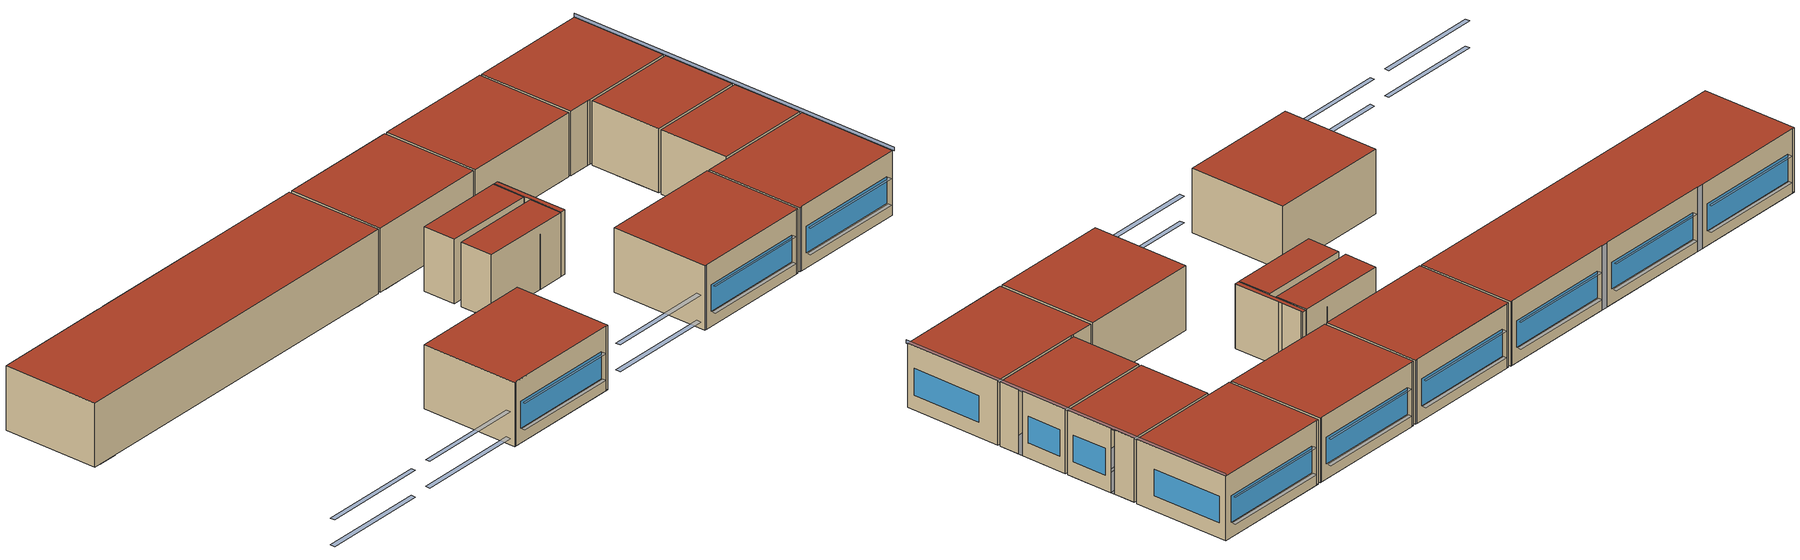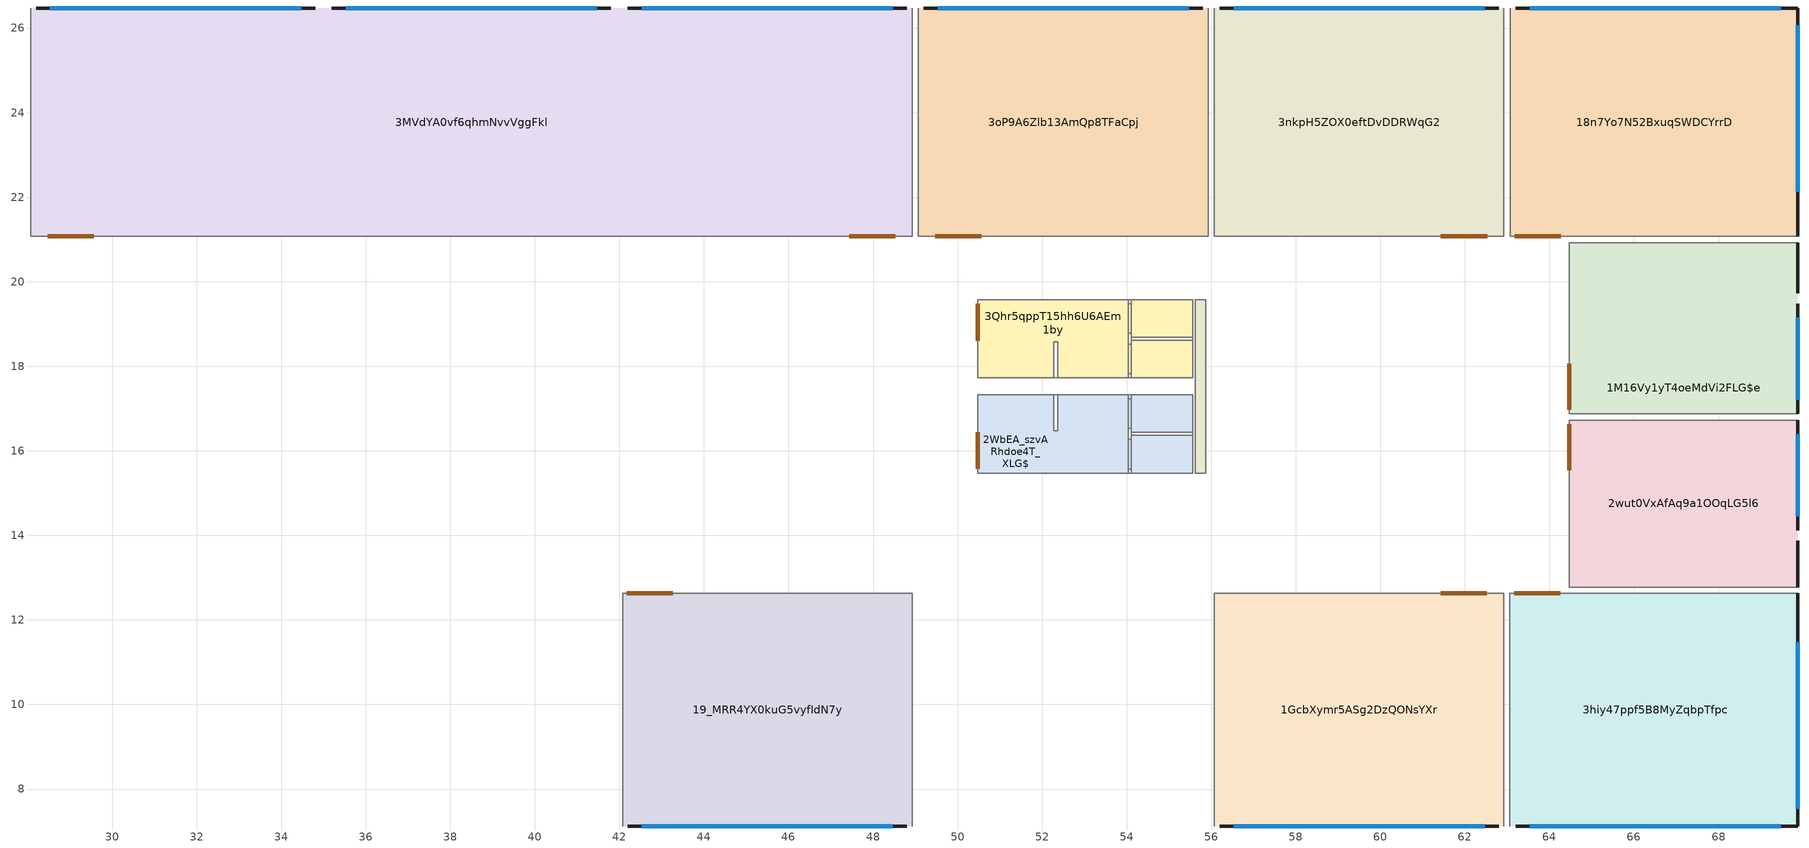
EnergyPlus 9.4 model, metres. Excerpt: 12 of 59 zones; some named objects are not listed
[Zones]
02ErasZEnFFPR$5XIz1jZ8
 floor to 3WunmaeeP3TeG81wIlJQrM (BPS-InnerFloor_3_0.04_0.06_0.16): 55.88,19.57 55.88,16.88 55.62,16.88 55.62,19.57 z3.9
 floor adiabatic (BPS-InnerFloor_3_0.04_0.06_0.16): 55.88,16.88 55.88,16.48 55.62,16.48 55.62,16.88 z3.9
 floor to 2wrt3TPKr5MORZyqTe7D3i (BPS-InnerFloor_3_0.04_0.06_0.16): 55.88,16.48 55.88,15.47 55.62,15.47 55.62,16.48 z3.9
 wall to 1Pa4Dm1xXFOuQ42mT39OUf (BPS-InnerWall_3_0.01_0.15_0.01): 55.88,19.57 55.62,19.57 / 55.62,15.47 55.88,15.47 z3.9:7.4
 wall to 1msjJyNQ933PrIH1dhlgKE (BPS-InnerWall_3_0.01_0.15_0.01): 55.88,15.53 55.88,18.1 z3.9:7.4
 wall to 3Qhr5qppT15hh6U6AEm1by (BPS-InnerWall_3_0.01_0.15_0.01): 55.62,19.57,7.4 55.62,19.57,3.9 55.62,18.69,3.9 55.62,18.69,6.9 55.62,18.61,6.9 55.62,18.61,3.9 55.62,17.73,3.9 55.62,17.73,7.4
 wall adiabatic (BPS-InnerWall_3_0.01_0.15_0.01): 55.62,18.69 55.62,18.61 / 55.62,16.44 55.62,16.36 z3.9:6.9; 55.62,17.73 55.62,17.32 / 55.88,15.47 55.88,15.53 / 55.88,18.1 55.88,18.3 / 55.88,19.48 55.88,19.57 z3.9:7.4
 wall to 2WbEA_szvARhdoe4T_XLG$ (BPS-InnerWall_3_0.01_0.15_0.01): 55.62,17.32,7.4 55.62,17.32,3.9 55.62,16.44,3.9 55.62,16.44,6.9 55.62,16.36,6.9 55.62,16.36,3.9 55.62,15.47,3.9 55.62,15.47,7.4
 wall to 1AvOdkQ3T28R35aw88sFH_ (BPS-InnerWall_3_0.01_0.15_0.01): 55.88,18.3 55.88,19.48 z3.9:7.4
 roof outside (BPS-Roof_3_0.15_0.12_0.03): 55.88,15.47 55.88,19.57 55.62,19.57 55.62,15.47 z7.4
18n7Yo7N52BxuqSWDCYrrD
 floor to 1iVpYsGYH4DhXYMlntkB7N (BPS-InnerFloor_3_0.04_0.06_0.16): 69.88,26.48 69.88,21.07 63.08,21.07 63.08,26.48 z3.9
 wall outside (BPS-OuterWall_2_0.175_0.07): 69.88,21.07 69.88,26.48 63.2,26.48 z3.9:7.4
 wall adiabatic (BPS-InnerWall_3_0.01_0.15_0.01): 64.33,21.07 64.47,21.07 z3.9:7.4
 wall to 1M16Vy1yT4oeMdVi2FLG$e (BPS-InnerWall_3_0.01_0.15_0.01): 64.47,21.07 69.88,21.07 z3.9:7.4
 wall to 1Pa4Dm1xXFOuQ42mT39OUf (BPS-InnerWall_3_0.01_0.15_0.01): 63.08,21.07 64.33,21.07 z3.9:7.4
 wall adiabatic (BPS-OuterWall_2_0.175_0.07): 69.88,22.13 69.88,26.07 / 69.47,26.48 63.53,26.48 z4.71:4.72
 wall to 3nkpH5ZOX0eftDvDDRWqG2 (BPS-InnerWall_3_0.01_0.15_0.01): 63.08,26.48 63.08,21.07 z3.9:7.4
 window (Window_WM_Glas1995_2015Waermeschutzverglasungdreifach_0.024): 69.88,22.13 69.88,26.07 / 69.47,26.48 63.53,26.48 z4.72:6.17
 door inside (BPS-InnerDoor_1_0.05): 63.17,21.07 64.27,21.07 z3.9:5.95
 roof outside (BPS-Roof_3_0.15_0.12_0.03): 69.88,21.07 69.88,26.48 63.08,26.48 63.08,21.07 z7.4
19_MRR4YX0kuG5vyfIdN7y
 floor to 1Pa4Dm1xXFOuQ42mT39OUf (BPS-InnerFloor_3_0.04_0.06_0.16): 48.92,12.63 48.92,7.12 42.08,7.12 42.08,12.63 z3.9
 wall outside (BPS-OuterWall_2_0.175_0.07): 42.2,7.12 48.8,7.12 z3.9:7.4
 wall to 1Pa4Dm1xXFOuQ42mT39OUf (BPS-InnerWall_3_0.01_0.15_0.01): 48.92,7.12 48.92,12.63 42.08,12.63 z3.9:7.4
 wall to 3QhQ6ZowrA2RpSnZrrM8B0 (BPS-InnerWall_3_0.01_0.15_0.01): 42.08,12.63 42.08,7.12 z3.9:7.4
 wall adiabatic (BPS-OuterWall_2_0.175_0.07): 42.53,7.12 48.47,7.12 z4.71:4.72
 window (Window_WM_Glas1995_2015Waermeschutzverglasungdreifach_0.024): 42.53,7.12 48.47,7.12 z4.72:6.17
 door inside (BPS-InnerDoor_1_0.05): 43.27,12.63 42.17,12.63 z3.9:5.95
 roof outside (BPS-Roof_3_0.15_0.12_0.03): 48.92,7.12 48.92,12.63 42.08,12.63 42.08,7.12 z7.4
1GcbXymr5ASg2DzQONsYXr
 floor to 3W37hwsYbFTQdscMfrQcdw (BPS-InnerFloor_3_0.04_0.06_0.16): 62.91,12.63 62.91,7.12 56.08,7.12 56.08,12.63 z3.9
 wall outside (BPS-OuterWall_2_0.175_0.07): 56.2,7.12 62.8,7.12 z3.9:7.4
 wall to 3hiy47ppf5B8MyZqbpTfpc (BPS-InnerWall_3_0.01_0.15_0.01): 62.91,7.12 62.91,12.63 z3.9:7.4
 wall to 1Pa4Dm1xXFOuQ42mT39OUf (BPS-InnerWall_3_0.01_0.15_0.01): 62.91,12.63 56.08,12.63 56.08,7.12 z3.9:7.4
 wall adiabatic (BPS-OuterWall_2_0.175_0.07): 56.53,7.12 62.47,7.12 z4.71:4.72
 window (Window_WM_Glas1995_2015Waermeschutzverglasungdreifach_0.024): 56.53,7.12 62.47,7.12 z4.72:6.17
 door inside (BPS-InnerDoor_1_0.05): 62.51,12.63 61.42,12.63 z3.9:5.95
 roof outside (BPS-Roof_3_0.15_0.12_0.03): 62.91,7.12 62.91,12.63 56.08,12.63 56.08,7.12 z7.4
1M16Vy1yT4oeMdVi2FLG$e
 floor adiabatic (BPS-InnerFloor_3_0.04_0.06_0.16): 69.88,18.3 69.88,18.1 64.47,18.1 64.47,18.3 z3.9; 69.88,20.93 69.88,20.9 64.47,20.9 64.47,20.93 z3.9; 69.88,19.73 69.88,19.48 64.47,19.48 64.47,19.73 z3.9
 floor to 2o3MylYZzAnR8q1ofuG3sg (BPS-InnerFloor_3_0.04_0.06_0.16): 69.88,18.1 69.88,16.88 64.47,16.88 64.47,18.1 z3.9
 floor to 1Pa4Dm1xXFOuQ42mT39OUf (BPS-InnerFloor_3_0.04_0.06_0.16): 69.88,20.9 69.88,19.73 64.47,19.73 64.47,20.9 z3.9
 floor to 3n5dZNiiD3TwD4POeWvSGU (BPS-InnerFloor_3_0.04_0.06_0.16): 69.88,19.48 69.88,18.3 64.47,18.3 64.47,19.48 z3.9
 wall outside (BPS-OuterWall_2_0.175_0.07): 69.88,19.73 69.88,20.93 / 69.88,16.88 69.88,19.48 z3.9:7.4
 wall to 2wut0VxAfAq9a1OOqLG5l6 (BPS-InnerWall_3_0.01_0.15_0.01): 64.47,16.88 69.88,16.88 z3.9:7.4
 wall to 1Pa4Dm1xXFOuQ42mT39OUf (BPS-InnerWall_3_0.01_0.15_0.01): 64.47,20.93 64.47,16.88 z3.9:7.4
 wall adiabatic (BPS-OuterWall_2_0.175_0.07): 69.88,17.2 69.88,19.14 z4.71:4.72
 window (Window_WM_Glas1995_2015Waermeschutzverglasungdreifach_0.024): 69.88,17.2 69.88,19.14 z4.72:6.17
 door inside (BPS-InnerDoor_1_0.05): 64.47,18.07 64.47,16.98 z3.9:5.95
 roof outside (BPS-Roof_3_0.15_0.12_0.03): 69.88,16.88 69.88,20.93 64.47,20.93 64.47,16.88 z7.4
2WbEA_szvARhdoe4T_XLG$
 floor to 2wrt3TPKr5MORZyqTe7D3i (BPS-InnerFloor_3_0.04_0.06_0.16): 55.56,16.48 55.56,16.44 54.11,16.44 54.11,16.48 z3.9; 52.27,16.48 52.27,15.47 50.48,15.47 50.48,16.48 z3.9; 55.56,16.36 55.56,15.47 54.11,15.47 54.11,16.36 z3.9; 54.11,16.27 54.11,15.57 54.03,15.57 54.03,16.27 z3.9; 54.03,16.48 54.03,15.47 52.38,15.47 52.38,16.48 z3.9
 floor adiabatic (BPS-InnerFloor_3_0.04_0.06_0.16): 55.56,16.88 55.56,16.48 54.11,16.48 54.11,16.53 54.03,16.53 54.03,16.48 52.38,16.48 52.38,16.88 z3.9; 52.27,16.88 52.27,16.48 50.48,16.48 50.48,16.88 z3.9; 52.38,16.48 52.38,15.47 52.27,15.47 52.27,16.48 z3.9
 floor to 2whEi3aZHDvxFYJ5dHcdQO (BPS-InnerFloor_3_0.04_0.06_0.16): 52.27,17.32 52.27,16.88 50.48,16.88 50.48,17.32 z3.9; 54.11,17.23 54.11,16.88 54.03,16.88 54.03,17.23 z3.9; 55.56,17.32 55.56,16.88 54.11,16.88 54.11,17.32 z3.9; 54.03,17.32 54.03,16.88 52.38,16.88 52.38,17.32 z3.9
 wall to 3Qhr5qppT15hh6U6AEm1by (BPS-InnerWall_3_0.01_0.15_0.01): 54.11,17.23 54.03,17.23 z3.9:5.9; 55.56,17.32,7.4 55.56,17.32,3.9 54.11,17.32,3.9 54.11,17.32,6.9 54.03,17.32,6.9 54.03,17.32,3.9 52.38,17.32,3.9 52.38,17.32,6.9 52.27,17.32,6.9 52.27,17.32,3.9 50.48,17.32,3.9 50.48,17.32,7.4
 wall to 1Pa4Dm1xXFOuQ42mT39OUf (BPS-InnerWall_3_0.01_0.15_0.01): 54.03,15.57 54.11,15.57 z3.9:5.9; 50.48,17.32 50.48,15.47 z3.9:7.4; 50.48,15.47,7.4 50.48,15.47,3.9 54.03,15.47,3.9 54.03,15.47,6.9 54.11,15.47,6.9 54.11,15.47,3.9 55.56,15.47,3.9 55.56,15.47,7.4
 wall adiabatic (BPS-InnerWall_3_0.01_0.15_0.01): 54.11,16.44 55.56,16.44 / 55.56,16.36 54.11,16.36 / 54.03,16.36 54.03,16.44 / 52.38,17.32 52.38,16.48 52.27,16.48 52.27,17.32 z3.9:6.9; 54.03,16.53 54.11,16.53 / 54.11,16.27 54.03,16.27 z3.9:5.9; 54.11,16.36,6.9 54.11,16.36,3.9 54.11,16.27,3.9 54.11,16.27,5.9 54.11,15.57,5.9 54.11,15.57,3.9 54.11,15.47,3.9 54.11,15.47,6.9; 54.11,17.32,6.9 54.11,17.32,3.9 54.11,17.23,3.9 54.11,17.23,5.9 54.11,16.53,5.9 54.11,16.53,3.9 54.11,16.44,3.9 54.11,16.44,6.9; 54.11,16.53 54.11,17.23 54.03,17.23 54.03,16.53 z5.9; 54.03,15.47,6.9 54.03,15.47,3.9 54.03,15.57,3.9 54.03,15.57,5.9 54.03,16.27,5.9 54.03,16.27,3.9 54.03,16.36,3.9 54.03,16.36,6.9; 54.11,15.57 54.11,16.27 54.03,16.27 54.03,15.57 z5.9; 54.11,17.32 54.11,15.47 54.03,15.47 54.03,17.32 z6.9; 55.56,16.44 55.56,16.36 54.11,16.36 54.11,16.44 z6.9; 54.03,16.44,6.9 54.03,16.44,3.9 54.03,16.53,3.9 54.03,16.53,5.9 54.03,17.23,5.9 54.03,17.23,3.9 54.03,17.32,3.9 54.03,17.32,6.9; 52.38,17.32 52.38,16.48 52.27,16.48 52.27,17.32 z6.9
 door inside (BPS-InnerDoor_1_0.05): 50.48,16.45 50.48,15.57 z3.9:5.93
 roof outside (BPS-Roof_3_0.15_0.12_0.03): 55.56,15.47 55.56,17.32 50.48,17.32 50.48,15.47 z7.4
2wut0VxAfAq9a1OOqLG5l6
 floor to 2o3MylYZzAnR8q1ofuG3sg (BPS-InnerFloor_3_0.04_0.06_0.16): 69.88,16.73 69.88,12.78 64.47,12.78 64.47,16.73 z3.9
 wall outside (BPS-OuterWall_2_0.175_0.07): 69.88,12.78 69.88,13.88 / 69.88,14.12 69.88,16.73 z3.9:7.4
 wall to 3hiy47ppf5B8MyZqbpTfpc (BPS-InnerWall_3_0.01_0.15_0.01): 64.47,12.78 69.88,12.78 z3.9:7.4
 wall to 1Pa4Dm1xXFOuQ42mT39OUf (BPS-InnerWall_3_0.01_0.15_0.01): 64.47,16.73 64.47,12.78 z3.9:7.4
 wall adiabatic (BPS-OuterWall_2_0.175_0.07): 69.88,14.46 69.88,16.39 z4.71:4.72
 window (Window_WM_Glas1995_2015Waermeschutzverglasungdreifach_0.024): 69.88,14.46 69.88,16.39 z4.72:6.17
 door inside (BPS-InnerDoor_1_0.05): 64.47,16.62 64.47,15.54 z3.9:5.95
 roof outside (BPS-Roof_3_0.15_0.12_0.03): 69.88,12.78 69.88,16.73 64.47,16.73 64.47,12.78 z7.4
3MVdYA0vf6qhmNvvVggFkl
 floor to 1_quP$Mub52fJWWk3heG5T (BPS-InnerFloor_3_0.04_0.06_0.16): 48.92,26.48 48.92,21.07 28.07,21.07 28.07,26.48 z3.9
 wall outside (BPS-OuterWall_2_0.175_0.07): 48.8,26.48 42.2,26.48 / 41.8,26.48 35.2,26.48 / 34.8,26.48 28.2,26.48 z3.9:7.4
 wall to 1Pa4Dm1xXFOuQ42mT39OUf (BPS-InnerWall_3_0.01_0.15_0.01): 28.07,26.48 28.07,21.07 48.92,21.07 z3.9:7.4
 wall adiabatic (BPS-OuterWall_2_0.175_0.07): 48.47,26.48 42.53,26.48 / 41.47,26.48 35.53,26.48 / 34.47,26.48 28.53,26.48 z4.71:4.72
 wall to 3oP9A6Zlb13AmQp8TFaCpj (BPS-InnerWall_3_0.01_0.15_0.01): 48.92,21.07 48.92,26.48 z3.9:7.4
 window (Window_WM_Glas1995_2015Waermeschutzverglasungdreifach_0.024): 48.47,26.48 42.53,26.48 / 41.47,26.48 35.53,26.48 / 34.47,26.48 28.53,26.48 z4.72:6.17
 door inside (BPS-InnerDoor_1_0.05): 47.44,21.07 48.52,21.07 / 28.48,21.07 29.57,21.07 z3.9:5.95
 roof outside (BPS-Roof_3_0.15_0.12_0.03): 48.92,21.07 48.92,26.48 28.07,26.48 28.07,21.07 z7.4
3Qhr5qppT15hh6U6AEm1by
 floor to 2whEi3aZHDvxFYJ5dHcdQO (BPS-InnerFloor_3_0.04_0.06_0.16): 54.11,19.48 54.11,18.78 54.03,18.78 54.03,19.48 z3.9; 55.56,19.57 55.56,18.69 54.11,18.69 54.11,19.57 z3.9; 54.11,18.52 54.11,17.82 54.03,17.82 54.03,18.52 z3.9; 55.56,18.61 55.56,17.73 54.11,17.73 54.11,18.61 z3.9; 54.03,19.57 54.03,17.73 52.38,17.73 52.38,18.57 52.27,18.57 52.27,17.73 50.48,17.73 50.48,19.57 z3.9
 wall to 1Pa4Dm1xXFOuQ42mT39OUf (BPS-InnerWall_3_0.01_0.15_0.01): 54.11,19.48 54.03,19.48 z3.9:5.9; 50.48,19.57 50.48,17.73 z3.9:7.4; 55.56,19.57,7.4 55.56,19.57,3.9 54.11,19.57,3.9 54.11,19.57,6.9 54.03,19.57,6.9 54.03,19.57,3.9 50.48,19.57,3.9 50.48,19.57,7.4
 wall adiabatic (BPS-InnerWall_3_0.01_0.15_0.01): 54.03,18.78 54.11,18.78 / 54.11,18.52 54.03,18.52 z3.9:5.9; 54.03,18.61 54.03,18.69 / 54.11,18.69 55.56,18.69 / 55.56,18.61 54.11,18.61 / 52.27,17.73 52.27,18.57 52.38,18.57 52.38,17.73 z3.9:6.9; 54.11,19.57 54.11,17.73 54.03,17.73 54.03,19.57 z6.9; 54.11,18.78 54.11,19.48 54.03,19.48 54.03,18.78 z5.9; 54.03,17.73,6.9 54.03,17.73,3.9 54.03,17.82,3.9 54.03,17.82,5.9 54.03,18.52,5.9 54.03,18.52,3.9 54.03,18.61,3.9 54.03,18.61,6.9; 54.03,18.69,6.9 54.03,18.69,3.9 54.03,18.78,3.9 54.03,18.78,5.9 54.03,19.48,5.9 54.03,19.48,3.9 54.03,19.57,3.9 54.03,19.57,6.9; 54.11,17.82 54.11,18.52 54.03,18.52 54.03,17.82 z5.9; 54.11,18.61,6.9 54.11,18.61,3.9 54.11,18.52,3.9 54.11,18.52,5.9 54.11,17.82,5.9 54.11,17.82,3.9 54.11,17.73,3.9 54.11,17.73,6.9; 54.11,19.57,6.9 54.11,19.57,3.9 54.11,19.48,3.9 54.11,19.48,5.9 54.11,18.78,5.9 54.11,18.78,3.9 54.11,18.69,3.9 54.11,18.69,6.9; 55.56,18.69 55.56,18.61 54.11,18.61 54.11,18.69 z6.9; 52.38,18.57 52.38,17.73 52.27,17.73 52.27,18.57 z6.9
 door inside (BPS-InnerDoor_1_0.05): 50.48,19.48 50.48,18.61 z3.9:5.93
 roof outside (BPS-Roof_3_0.15_0.12_0.03): 55.56,17.73 55.56,19.57 50.48,19.57 50.48,17.73 z7.4
3hiy47ppf5B8MyZqbpTfpc
 floor adiabatic (BPS-InnerFloor_3_0.04_0.06_0.16): 63.12,12.63 63.12,7.12 63.06,7.12 63.06,12.63 z3.9
 floor to 2o3MylYZzAnR8q1ofuG3sg (BPS-InnerFloor_3_0.04_0.06_0.16): 69.88,12.63 69.88,7.12 63.12,7.12 63.12,12.63 z3.9
 wall outside (BPS-OuterWall_2_0.175_0.07): 63.2,7.12 69.88,7.12 69.88,12.63 z3.9:7.4
 wall adiabatic (BPS-InnerWall_3_0.01_0.15_0.01): 64.47,12.63 64.33,12.63 z3.9:7.4
 wall to 1Pa4Dm1xXFOuQ42mT39OUf (BPS-InnerWall_3_0.01_0.15_0.01): 64.33,12.63 63.06,12.63 z3.9:7.4
 wall adiabatic (BPS-OuterWall_2_0.175_0.07): 63.53,7.12 69.47,7.12 / 69.88,7.53 69.88,11.47 z4.71:4.72
 window (Window_WM_Glas1995_2015Waermeschutzverglasungdreifach_0.024): 63.53,7.12 69.47,7.12 / 69.88,7.53 69.88,11.47 z4.72:6.17
 door inside (BPS-InnerDoor_1_0.05): 64.25,12.63 63.16,12.63 z3.9:5.95
 roof outside (BPS-Roof_3_0.15_0.12_0.03): 69.88,7.12 69.88,12.63 63.06,12.63 63.06,7.12 z7.4
3nkpH5ZOX0eftDvDDRWqG2
 floor to 1m_aCPYurDTu1AgV9_elxt (BPS-InnerFloor_3_0.04_0.06_0.16): 62.92,26.48 62.92,21.07 56.08,21.07 56.08,26.48 z3.9
 wall outside (BPS-OuterWall_2_0.175_0.07): 62.8,26.48 56.2,26.48 z3.9:7.4
 wall to 1Pa4Dm1xXFOuQ42mT39OUf (BPS-InnerWall_3_0.01_0.15_0.01): 56.08,21.07 62.92,21.07 z3.9:7.4
 wall adiabatic (BPS-OuterWall_2_0.175_0.07): 62.47,26.48 56.53,26.48 z4.71:4.72
 wall to 3oP9A6Zlb13AmQp8TFaCpj (BPS-InnerWall_3_0.01_0.15_0.01): 56.08,26.48 56.08,21.07 z3.9:7.4
 window (Window_WM_Glas1995_2015Waermeschutzverglasungdreifach_0.024): 62.47,26.48 56.53,26.48 z4.72:6.17
 door inside (BPS-InnerDoor_1_0.05): 61.44,21.07 62.52,21.07 z3.9:5.95
 roof outside (BPS-Roof_3_0.15_0.12_0.03): 62.92,21.07 62.92,26.48 56.08,26.48 56.08,21.07 z7.4
3oP9A6Zlb13AmQp8TFaCpj
 floor to 0MDTd89FHE$vYVwlsEClOU (BPS-InnerFloor_3_0.04_0.06_0.16): 55.92,26.48 55.92,21.07 49.08,21.07 49.08,26.48 z3.9
 wall outside (BPS-OuterWall_2_0.175_0.07): 55.8,26.48 49.2,26.48 z3.9:7.4
 wall to 1Pa4Dm1xXFOuQ42mT39OUf (BPS-InnerWall_3_0.01_0.15_0.01): 49.08,21.07 55.92,21.07 z3.9:7.4
 wall adiabatic (BPS-OuterWall_2_0.175_0.07): 55.47,26.48 49.53,26.48 z4.71:4.72
 window (Window_WM_Glas1995_2015Waermeschutzverglasungdreifach_0.024): 55.47,26.48 49.53,26.48 z4.72:6.17
 door inside (BPS-InnerDoor_1_0.05): 49.48,21.07 50.56,21.07 z3.9:5.95
 roof outside (BPS-Roof_3_0.15_0.12_0.03): 55.92,21.07 55.92,26.48 49.08,26.48 49.08,21.07 z7.4
shading: 69.92,26.52 69.92,7.08 z7.4:7.58; 62.47,6.87,4.71 62.47,7.12,4.72 56.53,7.12,4.72 56.53,6.87,4.71; 34.47,6.87,4.71 34.47,7.12,4.72 28.53,7.12,4.72 28.53,6.87,4.71; 55.47,6.87,4.71 55.47,7.12,4.72 49.53,7.12,4.72 49.53,6.87,4.71; 41.47,6.87,4.71 41.47,7.12,4.72 35.53,7.12,4.72 35.53,6.87,4.71; 48.47,6.87,4.71 48.47,7.12,4.72 42.53,7.12,4.72 42.53,6.87,4.71; 69.47,6.87,4.71 69.47,7.12,4.72 63.53,7.12,4.72 63.53,6.87,4.71; 41.47,26.48,4.72 41.47,26.73,4.71 35.53,26.73,4.71 35.53,26.48,4.72; 34.47,26.48,4.72 34.47,26.73,4.71 28.53,26.73,4.71 28.53,26.48,4.72; 55.47,26.48,4.72 55.47,26.73,4.71 49.53,26.73,4.71 49.53,26.48,4.72; 69.47,26.48,4.72 69.47,26.73,4.71 63.53,26.73,4.71 63.53,26.48,4.72; 48.47,26.48,4.72 48.47,26.73,4.71 42.53,26.73,4.71 42.53,26.48,4.72; 62.47,26.48,4.72 62.47,26.73,4.71 56.53,26.73,4.71 56.53,26.48,4.72; 62.47,7.12 62.47,6.87 56.53,6.87 56.53,7.12 z6.17; 34.47,7.12 34.47,6.87 28.53,6.87 28.53,7.12 z6.17; 55.47,7.12 55.47,6.87 49.53,6.87 49.53,7.12 z6.17; 41.47,7.12 41.47,6.87 35.53,6.87 35.53,7.12 z6.17; 48.47,7.12 48.47,6.87 42.53,6.87 42.53,7.12 z6.17; 69.47,7.12 69.47,6.87 63.53,6.87 63.53,7.12 z6.17; 41.47,26.73 41.47,26.48 35.53,26.48 35.53,26.73 z6.17; 34.47,26.73 34.47,26.48 28.53,26.48 28.53,26.73 z6.17; 55.47,26.73 55.47,26.48 49.53,26.48 49.53,26.73 z6.17; 69.47,26.73 69.47,26.48 63.53,26.48 63.53,26.73 z6.17; 48.47,26.73 48.47,26.48 42.53,26.48 42.53,26.73 z6.17; 62.47,26.73 62.47,26.48 56.53,26.48 56.53,26.73 z6.17
[Building]
None: North Axis=0; Terrain=Suburbs; Loads Convergence Tolerance Value=0.04; Temperature Convergence Tolerance Value=0.4; Solar Distribution=FullExterior; Maximum Number of Warmup Days=25; Minimum Number of Warmup Days=6
[Site:Location]
DENVER_STAPLETON_CO_USA_WMO_724690: Latitude=39.77; Longitude=-104.87; Time Zone=-7; Elevation=1611
[SizingPeriod:DesignDay] Day of Month=21; Humidity Condition Type=Wetbulb; Barometric Pressure=83411; Rain Indicator=No; Snow Indicator=No; Daylight Saving Time Indicator=No; Solar Model Indicator=ASHRAEClearSky
Name | Month | Day Type | Maximum DryBulb Temperature | Daily DryBulb Temperature Range | Wetbulb or DewPoint at Maximum DryBulb | Wind Speed | Wind Direction | Sky Clearness
DENVER_STAPLETON Ann Htg 99.6% Condns DB | 12 | WinterDesignDay | -20 | 0 | -20 | 2.3 | 180 | 0
DENVER_STAPLETON Ann Clg .4% Condns DB=>MWB | 7 | SummerDesignDay | 34.1 | 15.2 | 15.8 | 4 | 120 | 1
[SITE:GROUNDTEMPERATURE:BUILDINGSURFACE]
13, 13, 13, 13, 13, 13, 13, 13, 13, 13, 13, 13
[MATERIAL] Roughness=MediumRough; Thermal Absorptance=0.9; Solar Absorptance=0.7; Visible Absorptance=0.7
Name | Thickness | Conductivity | Density | Specific Heat
lime_plaster_0.01 | 0.01 | 0.7 | 1600 | 850
vertical_core_brick_700_0.15 | 0.15 | 0.13 | 695 | 850
cement_floating_screed_2_bottom_0.04 | 0.04 | 1.4 | 1990 | 1000
EPS_040_15_0.06 | 0.06 | 0.04 | 15 | 1500
concrete_CEM_II_BS325R_wz05_0.16 | 0.16 | 2.1 | 2420 | 1000
concrete_CEM_II_BS325R_wz05_0.15 | 0.15 | 2.1 | 2420 | 1000
foam_glass_board_130_0.12 | 0.12 | 0.065 | 130 | 840
gravel_single_granular_0.03 | 0.03 | 0.814 | 1500 | 840
Door0_2015Typical_0.05 | 0.05 | 0.08 | 650 | 1500
concrete_CEM_II_BS325R_wz05_0.175 | 0.175 | 2.1 | 2420 | 1000
EPS_040_15_0.07 | 0.07 | 0.04 | 15 | 1500
[WINDOWMATERIAL:SIMPLEGLAZINGSYSTEM]
WM_Glas1995_2015Waermeschutzverglasungdreifach_0.024: UFactor=0.799309; Solar Heat Gain Coefficient=0.5
[CONSTRUCTION]
BPS-InnerWall_3_0.01_0.15_0.01: lime_plaster_0.01, vertical_core_brick_700_0.15, lime_plaster_0.01
BPS-InnerFloor_3_0.04_0.06_0.16: concrete_CEM_II_BS325R_wz05_0.16, EPS_040_15_0.06, cement_floating_screed_2_bottom_0.04
BPS-Roof_3_0.15_0.12_0.03: gravel_single_granular_0.03, foam_glass_board_130_0.12, concrete_CEM_II_BS325R_wz05_0.15
BPS-InnerDoor_1_0.05: Door0_2015Typical_0.05
BPS-OuterWall_2_0.175_0.07: EPS_040_15_0.07, concrete_CEM_II_BS325R_wz05_0.175
Window_WM_Glas1995_2015Waermeschutzverglasungdreifach_0.024: WM_Glas1995_2015Waermeschutzverglasungdreifach_0.024
[ZONE] Type=1; Multiplier=1; Ceiling Height=autocalculate; Floor Area=autocalculate; Part of Total Floor Area=Yes
Name | Volume
02ErasZEnFFPR$5XIz1jZ8 | 3.5875
18n7Yo7N52BxuqSWDCYrrD | 128.52
19_MRR4YX0kuG5vyfIdN7y | 131.922
1GcbXymr5ASg2DzQONsYXr | 131.706
1M16Vy1yT4oeMdVi2FLG$e | 76.545
2WbEA_szvARhdoe4T_XLG$; 3Qhr5qppT15hh6U6AEm1by | 32.1379
2wut0VxAfAq9a1OOqLG5l6 | 74.6078
3MVdYA0vf6qhmNvvVggFkl | 394.065
3hiy47ppf5B8MyZqbpTfpc | 131.176
3nkpH5ZOX0eftDvDDRWqG2; 3oP9A6Zlb13AmQp8TFaCpj | 129.465
[PEOPLE] Number of People Calculation Method=People/Area; Fraction Radiant=0.5; Sensible Heat Fraction=autocalculate; Activity Level Schedule=Schedule Activity 70 watt; Carbon Dioxide Generation Rate=3.82e-08; Enable ASHRAE 55 Comfort Warnings=No; Mean Radiant Temperature Calculation Type=ZoneAveraged; Clothing Insulation Calculation Method=ClothingInsulationSchedule
Name | Zone or ZoneList | Number of People Schedule | People per Zone Floor Area
02ErasZEnFFPR$5XIz1jZ8 | 02ErasZEnFFPR$5XIz1jZ8 | Schedule People Group Office (between 2 and 6 employees) | 0.0714286
18n7Yo7N52BxuqSWDCYrrD | 18n7Yo7N52BxuqSWDCYrrD | Schedule People Group Office (between 2 and 6 employees) | 0.0714286
19_MRR4YX0kuG5vyfIdN7y | 19_MRR4YX0kuG5vyfIdN7y | Schedule People Meeting Conference seminar | 0.333333
1GcbXymr5ASg2DzQONsYXr | 1GcbXymr5ASg2DzQONsYXr | Schedule People Group Office (between 2 and 6 employees) | 0.0714286
1M16Vy1yT4oeMdVi2FLG$e | 1M16Vy1yT4oeMdVi2FLG$e | Schedule People Meeting Conference seminar | 0.333333
2WbEA_szvARhdoe4T_XLG$ | 2WbEA_szvARhdoe4T_XLG$ | Schedule People WC and sanitary rooms in non-residential buildings | 0
2wut0VxAfAq9a1OOqLG5l6 | 2wut0VxAfAq9a1OOqLG5l6 | Schedule People Meeting Conference seminar | 0.333333
3MVdYA0vf6qhmNvvVggFkl | 3MVdYA0vf6qhmNvvVggFkl | Schedule People Open-plan Office (7 or more employees) | 0.1
3Qhr5qppT15hh6U6AEm1by | 3Qhr5qppT15hh6U6AEm1by | Schedule People WC and sanitary rooms in non-residential buildings | 0
3hiy47ppf5B8MyZqbpTfpc | 3hiy47ppf5B8MyZqbpTfpc | Schedule People Group Office (between 2 and 6 employees) | 0.0714286
3nkpH5ZOX0eftDvDDRWqG2 | 3nkpH5ZOX0eftDvDDRWqG2 | Schedule People Group Office (between 2 and 6 employees) | 0.0714286
3oP9A6Zlb13AmQp8TFaCpj | 3oP9A6Zlb13AmQp8TFaCpj | Schedule People Group Office (between 2 and 6 employees) | 0.0714286
[LIGHTS] Design Level Calculation Method=Watts/Area; Return Air Fraction=0; Fraction Radiant=0.42; Fraction Visible=0.18; Fraction Replaceable=1; EndUse Subcategory=General; Return Air Fraction Calculated from Plenum Temperature=No; Return Air Fraction Function of Plenum Temperature Coefficient 1=0; Return Air Fraction Function of Plenum Temperature Coefficient 2=0
Name | Zone or ZoneList | Schedule | Watts per Zone Floor Area
02ErasZEnFFPR$5XIz1jZ8 | 02ErasZEnFFPR$5XIz1jZ8 | Schedule Lighting Group Office (between 2 and 6 employees) | 12.5
18n7Yo7N52BxuqSWDCYrrD | 18n7Yo7N52BxuqSWDCYrrD | Schedule Lighting Group Office (between 2 and 6 employees) | 12.5
19_MRR4YX0kuG5vyfIdN7y | 19_MRR4YX0kuG5vyfIdN7y | Schedule Lighting Meeting Conference seminar | 15.9
1GcbXymr5ASg2DzQONsYXr | 1GcbXymr5ASg2DzQONsYXr | Schedule Lighting Group Office (between 2 and 6 employees) | 12.5
1M16Vy1yT4oeMdVi2FLG$e | 1M16Vy1yT4oeMdVi2FLG$e | Schedule Lighting Meeting Conference seminar | 15.9
2WbEA_szvARhdoe4T_XLG$ | 2WbEA_szvARhdoe4T_XLG$ | Schedule Lighting WC and sanitary rooms in non-residential buildings | 11.1
2wut0VxAfAq9a1OOqLG5l6 | 2wut0VxAfAq9a1OOqLG5l6 | Schedule Lighting Meeting Conference seminar | 15.9
3MVdYA0vf6qhmNvvVggFkl | 3MVdYA0vf6qhmNvvVggFkl | Schedule Lighting Open-plan Office (7 or more employees) | 12.5
3Qhr5qppT15hh6U6AEm1by | 3Qhr5qppT15hh6U6AEm1by | Schedule Lighting WC and sanitary rooms in non-residential buildings | 11.1
3hiy47ppf5B8MyZqbpTfpc | 3hiy47ppf5B8MyZqbpTfpc | Schedule Lighting Group Office (between 2 and 6 employees) | 12.5
3nkpH5ZOX0eftDvDDRWqG2 | 3nkpH5ZOX0eftDvDDRWqG2 | Schedule Lighting Group Office (between 2 and 6 employees) | 12.5
3oP9A6Zlb13AmQp8TFaCpj | 3oP9A6Zlb13AmQp8TFaCpj | Schedule Lighting Group Office (between 2 and 6 employees) | 12.5
[ELECTRICEQUIPMENT] Design Level Calculation Method=Watts/Area; Fraction Latent=0; Fraction Radiant=0; Fraction Lost=0; EndUse Subcategory=General
Name | Zone or ZoneList | Schedule | Watts per Zone Floor Area
02ErasZEnFFPR$5XIz1jZ8 | 02ErasZEnFFPR$5XIz1jZ8 | Schedule Equipment Group Office (between 2 and 6 employees) | 7
18n7Yo7N52BxuqSWDCYrrD | 18n7Yo7N52BxuqSWDCYrrD | Schedule Equipment Group Office (between 2 and 6 employees) | 7
19_MRR4YX0kuG5vyfIdN7y | 19_MRR4YX0kuG5vyfIdN7y | Schedule Equipment Meeting Conference seminar | 2
1GcbXymr5ASg2DzQONsYXr | 1GcbXymr5ASg2DzQONsYXr | Schedule Equipment Group Office (between 2 and 6 employees) | 7
1M16Vy1yT4oeMdVi2FLG$e | 1M16Vy1yT4oeMdVi2FLG$e | Schedule Equipment Meeting Conference seminar | 2
2WbEA_szvARhdoe4T_XLG$ | 2WbEA_szvARhdoe4T_XLG$ | Schedule Equipment WC and sanitary rooms in non-residential buildings | 0
2wut0VxAfAq9a1OOqLG5l6 | 2wut0VxAfAq9a1OOqLG5l6 | Schedule Equipment Meeting Conference seminar | 2
3MVdYA0vf6qhmNvvVggFkl | 3MVdYA0vf6qhmNvvVggFkl | Schedule Equipment Open-plan Office (7 or more employees) | 10
3Qhr5qppT15hh6U6AEm1by | 3Qhr5qppT15hh6U6AEm1by | Schedule Equipment WC and sanitary rooms in non-residential buildings | 0
3hiy47ppf5B8MyZqbpTfpc | 3hiy47ppf5B8MyZqbpTfpc | Schedule Equipment Group Office (between 2 and 6 employees) | 7
3nkpH5ZOX0eftDvDDRWqG2 | 3nkpH5ZOX0eftDvDDRWqG2 | Schedule Equipment Group Office (between 2 and 6 employees) | 7
3oP9A6Zlb13AmQp8TFaCpj | 3oP9A6Zlb13AmQp8TFaCpj | Schedule Equipment Group Office (between 2 and 6 employees) | 7
[ZONEINFILTRATION:DESIGNFLOWRATE] Schedule=Continuous; Design Flow Rate Calculation Method=AirChanges/Hour; Air Changes per Hour=0.2; Constant Term Coefficient=1; Temperature Term Coefficient=0; Velocity Term Coefficient=0; Velocity Squared Term Coefficient=0
Name | Zone or ZoneList
02ErasZEnFFPR$5XIz1jZ8 | 02ErasZEnFFPR$5XIz1jZ8
18n7Yo7N52BxuqSWDCYrrD | 18n7Yo7N52BxuqSWDCYrrD
19_MRR4YX0kuG5vyfIdN7y | 19_MRR4YX0kuG5vyfIdN7y
1GcbXymr5ASg2DzQONsYXr | 1GcbXymr5ASg2DzQONsYXr
1M16Vy1yT4oeMdVi2FLG$e | 1M16Vy1yT4oeMdVi2FLG$e
2WbEA_szvARhdoe4T_XLG$ | 2WbEA_szvARhdoe4T_XLG$
2wut0VxAfAq9a1OOqLG5l6 | 2wut0VxAfAq9a1OOqLG5l6
3MVdYA0vf6qhmNvvVggFkl | 3MVdYA0vf6qhmNvvVggFkl
3Qhr5qppT15hh6U6AEm1by | 3Qhr5qppT15hh6U6AEm1by
3hiy47ppf5B8MyZqbpTfpc | 3hiy47ppf5B8MyZqbpTfpc
3nkpH5ZOX0eftDvDDRWqG2 | 3nkpH5ZOX0eftDvDDRWqG2
3oP9A6Zlb13AmQp8TFaCpj | 3oP9A6Zlb13AmQp8TFaCpj
[HVACTEMPLATE:ZONE:IDEALLOADSAIRSYSTEM] Maximum Heating Supply Air Temperature=50; Minimum Cooling Supply Air Temperature=13; Maximum Heating Supply Air Humidity Ratio=0.0156; Minimum Cooling Supply Air Humidity Ratio=0.0077; Heating Limit=NoLimit; Cooling Limit=NoLimit; Heating Availability Schedule=On; Cooling Availability Schedule=On; Dehumidification Control Type=ConstantSensibleHeatRatio; Cooling Sensible Heat Ratio=0.7; Dehumidification Setpoint=60; Humidification Control Type=None; Humidification Setpoint=30; Outdoor Air Method=None; Outdoor Air Flow Rate per Person=0.00944; Outdoor Air Flow Rate per Zone Floor Area=0; Outdoor Air Flow Rate per Zone=0; Demand Controlled Ventilation Type=None; Outdoor Air Economizer Type=NoEconomizer; Heat Recovery Type=None; Sensible Heat Recovery Effectiveness=0.7; Latent Heat Recovery Effectiveness=0.65
Name | Template Thermostat
02ErasZEnFFPR$5XIz1jZ8; 18n7Yo7N52BxuqSWDCYrrD; 1GcbXymr5ASg2DzQONsYXr; 3hiy47ppf5B8MyZqbpTfpc; 3nkpH5ZOX0eftDvDDRWqG2; 3oP9A6Zlb13AmQp8TFaCpj | STATS Group Office (between 2 and 6 employees)
19_MRR4YX0kuG5vyfIdN7y; 1M16Vy1yT4oeMdVi2FLG$e; 2wut0VxAfAq9a1OOqLG5l6 | STATS Meeting Conference seminar
2WbEA_szvARhdoe4T_XLG$; 3Qhr5qppT15hh6U6AEm1by | STATS WC and sanitary rooms in non-residential buildings
3MVdYA0vf6qhmNvvVggFkl | STATS Open-plan Office (7 or more employees)
[SCHEDULE:DAY:HOURLY]
Schedule People WC and sanitary rooms in non-residential buildings; Schedule People Group Office (between 2 and 6 employees); Schedule People Meeting Conference seminar; Schedule People Open-plan Office (7 or more employees): 0, 0, 0, 0, 0, 0, 0, 0.2, 0.4, 0.6, 0.8, 0.8, 0.4, 0.6, 0.8, 0.8, 0.4, 0.2, 0, 0, 0, 0, 0, 0
Schedule Equipment WC and sanitary rooms in non-residential buildings; Schedule Equipment Group Office (between 2 and 6 employees): 0.1, 0.1, 0.1, 0.1, 0.1, 0.1, 0.1, 0.2, 0.4, 0.6, 0.8, 0.8, 0.4, 0.6, 0.8, 0.8, 0.4, 0.2, 0.1, 0.1, 0.1, 0.1, 0.1, 0.1
Schedule Lighting WC and sanitary rooms in non-residential buildings; Schedule Lighting Group Office (between 2 and 6 employees); Schedule Lighting Meeting Conference seminar; Schedule Lighting Open-plan Office (7 or more employees): 0, 0, 0, 0, 0, 0, 1, 1, 1, 1, 1, 1, 1, 1, 1, 1, 1, 1, 0, 0, 0, 0, 0, 0
Schedule Equipment Meeting Conference seminar: 0.1, 0.1, 0.1, 0.1, 0.1, 0.1, 0.1, 0.1, 0.1, 0.6, 1, 0.4, 0.1, 0.1, 0.6, 1, 0.4, 0.1, 0.1, 0.1, 0.1, 0.1, 0.1, 0.1
Schedule Equipment Open-plan Office (7 or more employees): 0.1, 0.1, 0.1, 0.1, 0.1, 0.1, 0.1, 0.2, 0.4, 0.8, 0.8, 0.4, 0.2, 0.4, 0.8, 0.8, 0.2, 0.1, 0.1, 0.1, 0.1, 0.1, 0.1, 0.1
[SCHEDULE:WEEK:COMPACT]
Schedule People WC and sanitary rooms in non-residential buildings: AllDays, Schedule People WC and sanitary rooms in non-residential buildings
Schedule Equipment WC and sanitary rooms in non-residential buildings: AllDays, Schedule Equipment WC and sanitary rooms in non-residential buildings
Schedule Lighting WC and sanitary rooms in non-residential buildings: AllDays, Schedule Lighting WC and sanitary rooms in non-residential buildings
Schedule People Group Office (between 2 and 6 employees): AllDays, Schedule People Group Office (between 2 and 6 employees)
Schedule Equipment Group Office (between 2 and 6 employees): AllDays, Schedule Equipment Group Office (between 2 and 6 employees)
Schedule Lighting Group Office (between 2 and 6 employees): AllDays, Schedule Lighting Group Office (between 2 and 6 employees)
Schedule People Meeting Conference seminar: AllDays, Schedule People Meeting Conference seminar
Schedule Equipment Meeting Conference seminar: AllDays, Schedule Equipment Meeting Conference seminar
Schedule Lighting Meeting Conference seminar: AllDays, Schedule Lighting Meeting Conference seminar
Schedule People Open-plan Office (7 or more employees): AllDays, Schedule People Open-plan Office (7 or more employees)
Schedule Equipment Open-plan Office (7 or more employees): AllDays, Schedule Equipment Open-plan Office (7 or more employees)
Schedule Lighting Open-plan Office (7 or more employees): AllDays, Schedule Lighting Open-plan Office (7 or more employees)
[SCHEDULE:YEAR]
Schedule People WC and sanitary rooms in non-residential buildings: Schedule People WC and sanitary rooms in non-residential buildings, 1, 1, 12, 31
Schedule Equipment WC and sanitary rooms in non-residential buildings: Schedule Equipment WC and sanitary rooms in non-residential buildings, 1, 1, 12, 31
Schedule Lighting WC and sanitary rooms in non-residential buildings: Schedule Lighting WC and sanitary rooms in non-residential buildings, 1, 1, 12, 31
Schedule People Group Office (between 2 and 6 employees): Schedule People Group Office (between 2 and 6 employees), 1, 1, 12, 31
Schedule Equipment Group Office (between 2 and 6 employees): Schedule Equipment Group Office (between 2 and 6 employees), 1, 1, 12, 31
Schedule Lighting Group Office (between 2 and 6 employees): Schedule Lighting Group Office (between 2 and 6 employees), 1, 1, 12, 31
Schedule People Meeting Conference seminar: Schedule People Meeting Conference seminar, 1, 1, 12, 31
Schedule Equipment Meeting Conference seminar: Schedule Equipment Meeting Conference seminar, 1, 1, 12, 31
Schedule Lighting Meeting Conference seminar: Schedule Lighting Meeting Conference seminar, 1, 1, 12, 31
Schedule People Open-plan Office (7 or more employees): Schedule People Open-plan Office (7 or more employees), 1, 1, 12, 31
Schedule Equipment Open-plan Office (7 or more employees): Schedule Equipment Open-plan Office (7 or more employees), 1, 1, 12, 31
Schedule Lighting Open-plan Office (7 or more employees): Schedule Lighting Open-plan Office (7 or more employees), 1, 1, 12, 31
[Schedule:Compact]
Continuous; On: Through: 12/31, For: AllDays, Until: 24:00, 1
[SCHEDULE:COMPACT]
Schedule Activity 70 watt: Through: 12/31, For: Alldays, Until: 24:00, 70
